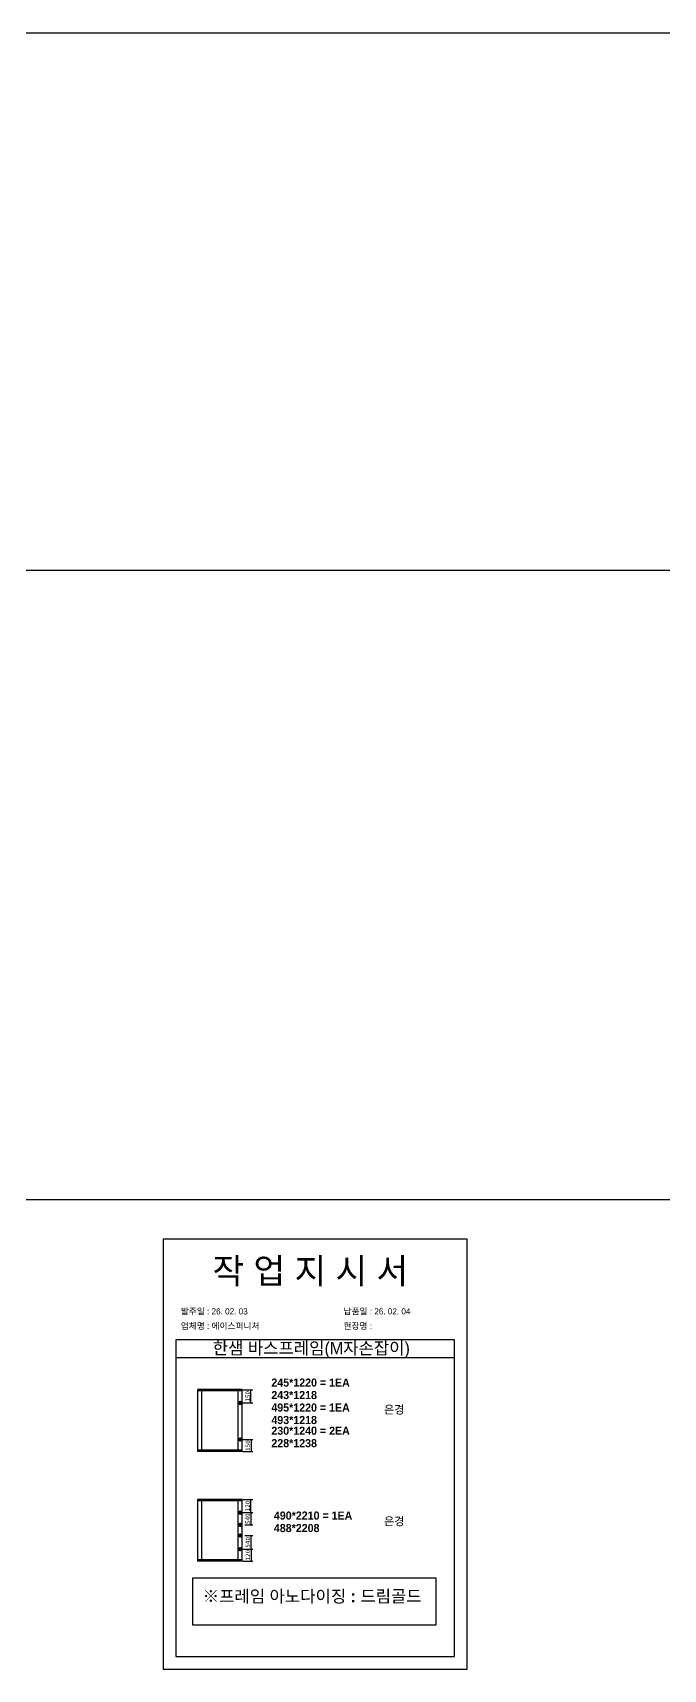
# Model space of a CAD drawing. Header units: millimetres. Extents: x -44117 to 256353, y -2095463 to 65325.
# Drawn here: x 117093 to 120580, y -687675 to -678631 of the extents above; entities that cross this region are included whole.
import ezdxf

# ---------------------------------------------------------------- set-up
doc = ezdxf.new("R2010")
doc.units = ezdxf.units.MM
doc.header["$LTSCALE"] = 10
doc.layers.add('Layer1', color=7, linetype='Continuous', lineweight=70)
doc.dimstyles.new('ISO-25', dxfattribs={"dimtxt": 2.5, "dimasz": 2.5, "dimexe": 1, "dimexo": 1, "dimtad": 1, "dimtxsty": 'Standard', "dimblk": 'ARCHTICK', "dimcen": 2.5, "dimadec": 0, "dimazin": 0, "dimtfac": 1, "dimtmove": 0, "dimatfit": 3, "dimfxl": 0, "dimarcsym": 0})

# ---------------------------------------------------------------- blocks, each defined once
blk = doc.blocks.new('_ArchTick')
at = {"color": 0, "linetype": 'ByBlock', "const_width": 0.15}
blk.add_lwpolyline([(-0.5, -0.5), (0.5, 0.5)], dxfattribs=at)
blk = doc.blocks.new('*D4732')
at = {"color": 0, "lineweight": -2}
for p, q in [((118255.6, -686129.8), (118310.2, -686129.8)), ((118300.2, -686203.4), (118300.2, -686129.8)), ((118255.6, -686203.4), (118310.2, -686203.4))]:
    blk.add_line(p, q, dxfattribs=at)
at = {"layer": 'Defpoints', "color": 0}
for p in [(118240.6, -686129.8), (118300.2, -686129.8), (118240.6, -686203.4)]:
    blk.add_point(p, dxfattribs=at)
at = {"color": 0, "lineweight": -2, "xscale": 10, "yscale": 10, "zscale": 10}
for p, rotation in [((118300.2, -686129.8), 90), ((118300.2, -686203.4), 270)]:
    blk.add_blockref('_ArchTick', p, dxfattribs=dict(at, rotation=rotation))
at = {"color": 0, "insert": (118281.5, -686166.6), "char_height": 25, "attachment_point": 5, "rotation": 90}
blk.add_mtext('150', dxfattribs=at)
blk = doc.blocks.new('*D4733')
at = {"color": 0, "lineweight": -2}
for p, q in [((118255.6, -686405.3), (118311.2, -686405.3)), ((118301.2, -686405.3), (118301.2, -686472.1)), ((118255.6, -686472.1), (118311.2, -686472.1))]:
    blk.add_line(p, q, dxfattribs=at)
at = {"layer": 'Defpoints', "color": 0}
for p in [(118240.6, -686405.3), (118240.6, -686472.1), (118301.2, -686472.1)]:
    blk.add_point(p, dxfattribs=at)
at = {"color": 0, "lineweight": -2, "xscale": 10, "yscale": 10, "zscale": 10}
for p, rotation in [((118301.2, -686405.3), 90), ((118301.2, -686472.1), 270)]:
    blk.add_blockref('_ArchTick', p, dxfattribs=dict(at, rotation=rotation))
at = {"color": 0, "insert": (118282.4, -686438.7), "char_height": 25, "attachment_point": 5, "rotation": 90}
blk.add_mtext('150', dxfattribs=at)
blk = doc.blocks.new('*D4734')
at = {"color": 0, "lineweight": -2}
for p, q in [((118255.6, -686735.9), (118310.2, -686735.9)), ((118300.2, -686809.5), (118300.2, -686735.9)), ((118255.6, -686809.5), (118310.2, -686809.5))]:
    blk.add_line(p, q, dxfattribs=at)
at = {"layer": 'Defpoints', "color": 0}
for p in [(118240.6, -686735.9), (118300.2, -686735.9), (118240.6, -686809.5)]:
    blk.add_point(p, dxfattribs=at)
at = {"color": 0, "lineweight": -2, "xscale": 10, "yscale": 10, "zscale": 10}
for p, rotation in [((118300.2, -686735.9), 90), ((118300.2, -686809.5), 270)]:
    blk.add_blockref('_ArchTick', p, dxfattribs=dict(at, rotation=rotation))
at = {"color": 0, "insert": (118281.5, -686772.7), "char_height": 25, "attachment_point": 5, "rotation": 90}
blk.add_mtext('120', dxfattribs=at)
blk = doc.blocks.new('*D4735')
at = {"color": 0, "lineweight": -2}
for p, q in [((118255.6, -687011.4), (118311.2, -687011.4)), ((118301.2, -687011.4), (118301.2, -687078.3)), ((118255.6, -687078.3), (118311.2, -687078.3))]:
    blk.add_line(p, q, dxfattribs=at)
at = {"layer": 'Defpoints', "color": 0}
for p in [(118240.6, -687011.4), (118240.6, -687078.3), (118301.2, -687078.3)]:
    blk.add_point(p, dxfattribs=at)
at = {"color": 0, "lineweight": -2, "xscale": 10, "yscale": 10, "zscale": 10}
for p, rotation in [((118301.2, -687011.4), 90), ((118301.2, -687078.3), 270)]:
    blk.add_blockref('_ArchTick', p, dxfattribs=dict(at, rotation=rotation))
at = {"color": 0, "insert": (118282.4, -687044.8), "char_height": 25, "attachment_point": 5, "rotation": 90}
blk.add_mtext('120', dxfattribs=at)
blk = doc.blocks.new('*D4736')
at = {"color": 0, "lineweight": -2}
for p, q in [((118266.2, -686935.4), (118311.2, -686935.4)), ((118301.2, -687011.4), (118301.2, -686935.4)), ((118266.2, -687011.4), (118311.2, -687011.4))]:
    blk.add_line(p, q, dxfattribs=at)
at = {"layer": 'Defpoints', "color": 0}
for p in [(118251.2, -686935.4), (118301.2, -686935.4), (118251.2, -687011.4)]:
    blk.add_point(p, dxfattribs=at)
at = {"color": 0, "lineweight": -2, "xscale": 10, "yscale": 10, "zscale": 10}
for p, rotation in [((118301.2, -686935.4), 90), ((118301.2, -687011.4), 270)]:
    blk.add_blockref('_ArchTick', p, dxfattribs=dict(at, rotation=rotation))
at = {"color": 0, "insert": (118282.4, -686973.4), "char_height": 25, "attachment_point": 5, "rotation": 90}
blk.add_mtext('540', dxfattribs=at)
blk = doc.blocks.new('*D4737')
at = {"color": 0, "lineweight": -2}
for p, q in [((118266.2, -686809.5), (118310.2, -686809.5)), ((118266.2, -686876.8), (118310.2, -686876.8)), ((118300.2, -686809.5), (118300.2, -686876.8))]:
    blk.add_line(p, q, dxfattribs=at)
at = {"layer": 'Defpoints', "color": 0}
for p in [(118251.2, -686809.5), (118251.2, -686876.8), (118300.2, -686876.8)]:
    blk.add_point(p, dxfattribs=at)
at = {"color": 0, "lineweight": -2, "xscale": 10, "yscale": 10, "zscale": 10}
for p, rotation in [((118300.2, -686809.5), 90), ((118300.2, -686876.8), 270)]:
    blk.add_blockref('_ArchTick', p, dxfattribs=dict(at, rotation=rotation))
at = {"color": 0, "insert": (118281.5, -686843.2), "char_height": 25, "attachment_point": 5, "rotation": 90}
blk.add_mtext('540', dxfattribs=at)

msp = doc.modelspace()

# ---------------------------------------------------------------- linework, layer by layer
at = {"color": 2}
msp.add_line((104015.69829, -678630.93918), (196284.84516, -678630.93918), dxfattribs=at)
msp.add_line((104015.69829, -678630.93918), (196284.84516, -678630.93918), dxfattribs=at)
at = {"color": 1}
for p, q in [((104015.69829, -681600.80489), (196284.84516, -681600.80489)), ((104015.69829, -681600.80489), (196284.84516, -681600.80489)), ((104015.69829, -685077.95503), (196284.84516, -685077.95503)), ((104015.69829, -685077.95503), (196284.84516, -685077.95503))]:
    msp.add_line(p, q, dxfattribs=at)
for p, q in [((119424.61147, -685854.11923), (117884.61147, -685854.11923)), ((119424.61147, -685954.11923), (117884.61147, -685954.11923)), ((118004.74396, -686130.01037), (118004.74396, -686471.89726)), ((118251.2446, -686130.4531), (118004.74396, -686130.4531)), ((118251.2446, -686137.14326), (118004.74396, -686137.14326)), ((118250.99864, -686129.76441), (118004.98992, -686129.76441)), ((118026.63456, -686136.65134), (118026.63456, -686464.76437)), ((118229.10804, -686464.76437), (118229.10804, -686137.14326)), ((118250.01479, -686137.14326), (118250.01479, -686129.76441)), ((118251.2446, -686471.89726), (118251.2446, -686130.01037)), ((118251.2446, -686464.76437), (118004.74396, -686464.76437)), ((118251.2446, -686471.45453), (118004.74396, -686471.45453)), ((118250.99864, -686472.14323), (118004.98992, -686472.14323)), ((118005.97377, -686472.14323), (118005.97377, -686464.76437)), ((118250.01479, -686464.76437), (118250.01479, -686472.14323)), ((118004.74396, -686736.14638), (118004.74396, -687078.03326)), ((118251.2446, -686736.58911), (118004.74396, -686736.58911)), ((118251.2446, -686743.27927), (118004.74396, -686743.27927)), ((118250.99864, -686735.90042), (118004.98992, -686735.90042)), ((118026.63456, -686742.78735), (118026.63456, -687070.90038)), ((118229.10804, -687070.90038), (118229.10804, -686743.27927)), ((118250.01479, -686743.27927), (118250.01479, -686735.90042)), ((118251.2446, -687078.03326), (118251.2446, -686736.14638)), ((118251.2446, -687070.90038), (118004.74396, -687070.90038)), ((118005.97377, -687078.27923), (118005.97377, -687070.90038)), ((118250.01479, -687070.90038), (118250.01479, -687078.27923)), ((118251.2446, -687077.59054), (118004.74396, -687077.59054)), ((118250.99864, -687078.27923), (118004.98992, -687078.27923))]:
    msp.add_line(p, q)
for points in [[(117814.61147, -687674.9495), (119494.61147, -687674.9495), (119494.61147, -685298.9495), (117814.61147, -685298.9495)], [(117978.98972, -687169.31568), (119322.88617, -687169.31568), (119322.88617, -687432.01148), (117978.98972, -687432.01148)]]:
    msp.add_lwpolyline(points, close=True)
msp.add_lwpolyline([(117884.61147, -685854.11923), (117884.61147, -687604.9495), (119424.61147, -687604.9495), (119424.61147, -685854.11923)])
for centre, start, end in [((118250.99864, -686130.01037), 0, 90), ((118004.98992, -686471.89726), 180, 270), ((118250.99864, -686471.89726), 270, 0), ((118250.99864, -686736.14638), 0, 90), ((118004.98992, -687078.03327), 180, 270), ((118250.99864, -687078.03327), 270, 0)]:
    msp.add_arc(centre, 0.24596, start, end)
at = {"layer": 'Layer1'}
for p, q in [((118240.60662, -686194.31569), (118240.60662, -686212.44609)), ((118240.60662, -686414.32405), (118240.60662, -686396.19365)), ((118240.60662, -686800.4517), (118240.60662, -686818.5821)), ((118240.60662, -686885.86154), (118240.60662, -686867.73113)), ((118240.60662, -686944.51105), (118240.60662, -686926.38065)), ((118240.60662, -687020.46006), (118240.60662, -687002.32965))]:
    msp.add_line(p, q, dxfattribs=at)
for points in [[(118249.67182, -686203.38089), (118231.54142, -686203.38089)], [(118249.67182, -686405.25885), (118231.54142, -686405.25885)], [(118249.67182, -686809.5169), (118231.54142, -686809.5169)], [(118249.67182, -686876.79634), (118231.54142, -686876.79634)], [(118249.67182, -686935.44585), (118231.54142, -686935.44585)], [(118249.67182, -687011.39486), (118231.54142, -687011.39486)]]:
    msp.add_lwpolyline(points, close=True, dxfattribs=at)
for centre in [(118240.60662, -686203.38089), (118240.60662, -686405.25885), (118240.60662, -686809.5169), (118240.60662, -686876.79634), (118240.60662, -686935.44585), (118240.60662, -687011.39486)]:
    msp.add_circle(centre, 6.04347, dxfattribs=at)

# ---------------------------------------------------------------- texts
at = {"attachment_point": 1}
for s, width, gutter_width, heights, insert, char_height in [('{\\fGulim|b0|i0|c129|p50;작 업 지 시 서}', 3307.3198183, 12.5, [-155.84554], (118087.41807, -685403.11201), 140), ('\\pt11;{\\fGulim|b0|i0|c129|p50;발주일 : 26. 02. 03}', 3307.3198183, 12.5, [34.50412], (117912.20872, -685679.83244), 34.3), ('{\\fGulim|b0|i0|c129|p50;납품일 : 26. 02. 04}', 3307.3198183, 12.5, [35.09023], (118812.1867, -685679.83244), 34.3), ('{\\fGulim|b0|i0|c129|p50;업체명 : 에이스퍼니처}', 3307.3198183, 12.5, [36.11279], (117912.20872, -685760.48861), 34.3), ('{\\fGulim|b0|i0|c129|p50;현장명 : }', 3307.3198183, 12.5, [-38.2735], (118812.1867, -685760.48861), 34.3), ('{\\fGulim|b0|i0|c129|p50;한샘 바스프레임(M자손잡이)}', 1597.0710432, 6.03612, [-85.06834], (118088.28502, -685866.54746), 67.6045736), ('{\\f굴림|b1|i0|c129|p50;245*1220 = 1EA }', 13607.1496112, 175, [-46.36905], (118412.8079, -686068.10117), 45), ('{\\f굴림|b1|i0|c129|p50;\\C1;243*1218}', 13607.1496112, 175, [-46.25], (118412.8079, -686136.91103), 45), ('{\\f굴림|b1|i0|c129|p50;495*1220 = 1EA }', 13607.1496112, 175, [-46.36905], (118412.8079, -686206.2068), 45), ('{\\f굴림|b1|i0|c129|p50;은경}', 13607.1496112, 175, [-50.11905], (119035.70007, -686217.96415), 45), ('{\\f굴림|b1|i0|c129|p50;\\C1;493*1218}', 13607.1496112, 175, [-46.25], (118412.8079, -686275.01666), 45), ('{\\f굴림|b1|i0|c129|p50;230*1240 = 2EA }', 13607.1496112, 175, [46.36905], (118412.8079, -686334.09818), 45), ('{\\f굴림|b1|i0|c129|p50;\\C1;228*1238}', 13607.1496112, 175, [46.25], (118412.8079, -686402.90804), 45), ('{\\f굴림|b1|i0|c129|p50;490*2210 = 1EA }', 13607.1496112, 175, [-46.36905], (118426.87317, -686803.07104), 45), ('{\\f굴림|b1|i0|c129|p50;\\C1;488*2208}', 13607.1496112, 175, [-46.19048], (118426.87317, -686871.8809), 45), ('{\\f굴림|b1|i0|c129|p50;은경}', 13607.1496112, 175, [-50.11905], (119035.70007, -686834.95365), 45), ('{\\f굴림|b1|i0|c129|p50;※프레임 아노다이징 : 드림골드}', 20410.7244168, 262.5, [-75.26786], (118032.12391, -687237.40775), 67.5)]:
    msp.add_mtext_dynamic_manual_height_columns(s, width=width, gutter_width=gutter_width, heights=heights, dxfattribs=dict(at, insert=insert, char_height=char_height))

# ---------------------------------------------------------------- dimensions: what is measured, and where the dimension line sits
for base, p1, p2, text, picture, middle in [((118300.22039, -686129.76441), (118240.60662, -686203.38089), (118240.60662, -686129.76441), '150', '*D4732', (118281.47039, -686166.57265)), ((118301.17387, -686472.14323), (118240.60662, -686405.25885), (118240.60662, -686472.14323), '150', '*D4733', (118282.42387, -686438.70104)), ((118300.22039, -686735.90042), (118240.60662, -686809.5169), (118240.60662, -686735.90042), '120', '*D4734', (118281.47039, -686772.70866)), ((118301.17387, -687078.27923), (118240.60662, -687011.39486), (118240.60662, -687078.27923), '120', '*D4735', (118282.42387, -687044.83705))]:
    dim = msp.add_linear_dim(base=base, p1=p1, p2=p2, angle=90, text=text, dimstyle='ISO-25', override={"dimscale": 10, "dimasz": 1, "dimexo": 1.5, "dimtxsty": 'Standard'})
    dim.commit()
    dim.dimension.update_dxf_attribs({"geometry": picture, "text_midpoint": middle})
for base, p1, p2, picture, middle in [((118300.22039, -686876.79634), (118251.2446, -686809.5169), (118251.2446, -686876.79634), '*D4737', (118300.22039, -686843.15662)), ((118301.17387, -686935.44585), (118251.2446, -687011.39486), (118251.2446, -686935.44585), '*D4736', (118301.17387, -686973.42035))]:
    dim = msp.add_linear_dim(base=base, p1=p1, p2=p2, angle=90, text='540', dimstyle='ISO-25', override={"dimscale": 10, "dimasz": 1, "dimexo": 1.5, "dimtxsty": 'Standard'})
    dim.commit()
    dim.dimension.update_dxf_attribs({"geometry": picture, "text_midpoint": middle, "dimtype": 160})

doc.saveas('drawing.dxf')
